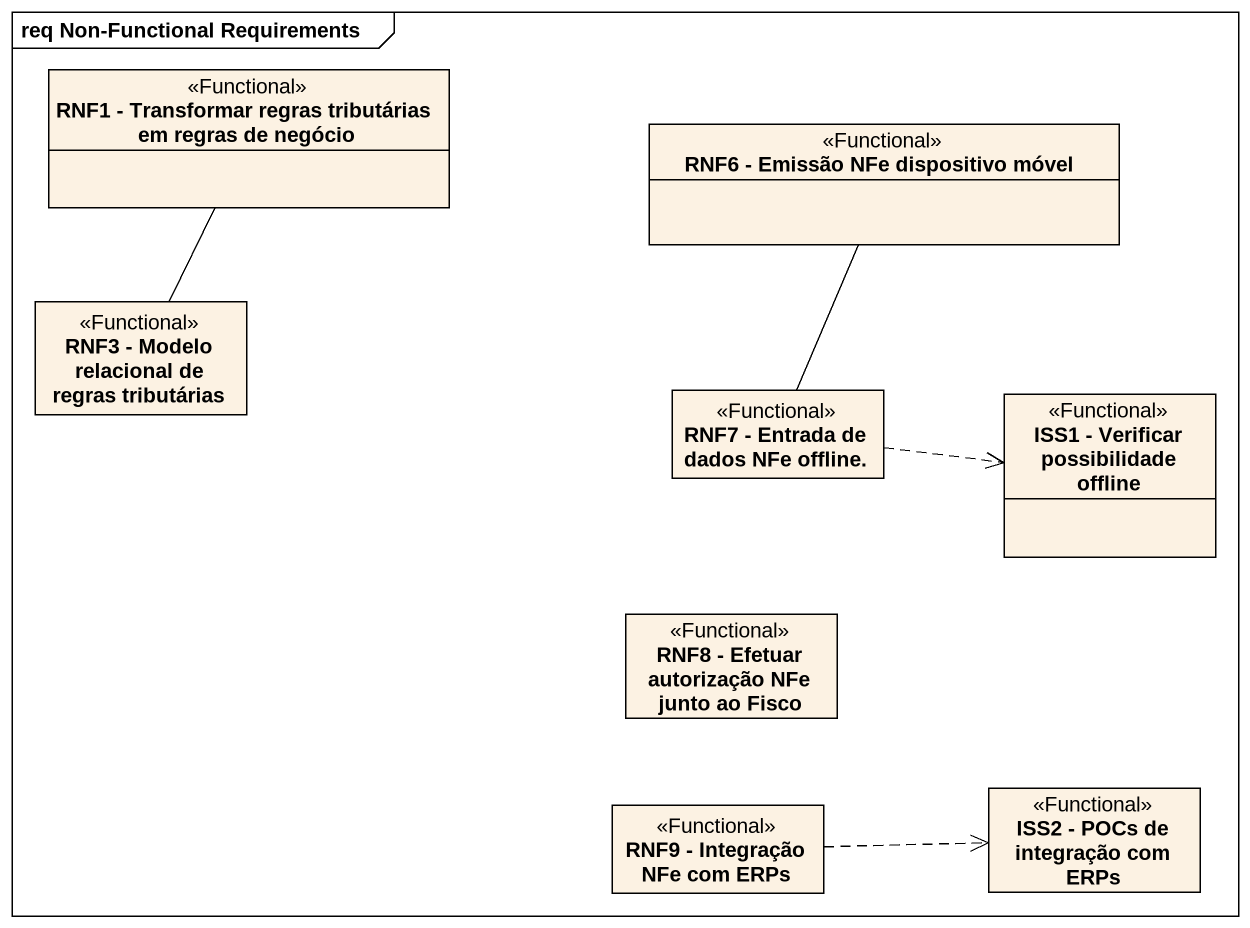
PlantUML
@startuml
mainframe req Non-Functional Requirements
hide circle
hide empty members
class "RNF1 - Transformar regras tributárias em regras de negócio" as RNF1_Transformar_regras <<Functional>>
class "RNF6 - Emissão NFe dispositivo móvel" as RNF6_Emissão_NFe <<Functional>>
class "RNF3 - Modelo relacional de regras tributárias" as RNF3_Modelo_relacional_de <<Functional>>
class "RNF7 - Entrada de dados NFe offline." as RNF7_Entrada_de_dados_NFe <<Functional>>
class "ISS1 - Verificar possibilidade offline" as ISS1_Verificar <<Functional>>
class "RNF8 - Efetuar autorização NFe junto ao Fisco" as RNF8_Efetuar_autorização <<Functional>>
class "RNF9 - Integração NFe com ERPs" as RNF9_Integração_NFe_com_ERPs <<Functional>>
class "ISS2 - POCs de integração com ERPs" as ISS2_POCs_de_integração_com <<Functional>>
RNF1_Transformar_regras -- RNF3_Modelo_relacional_de
RNF7_Entrada_de_dados_NFe -up- RNF6_Emissão_NFe
RNF7_Entrada_de_dados_NFe .right.> ISS1_Verificar
RNF9_Integração_NFe_com_ERPs .right.> ISS2_POCs_de_integração_com
@enduml
